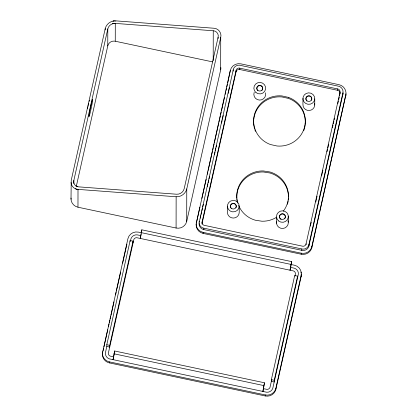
<?xml version="1.0" encoding="UTF-8"?>
<svg xmlns="http://www.w3.org/2000/svg" width="417" height="417" viewBox="0 0 417 417"><rect width="100%" height="100%" fill="white"/><g stroke="black" fill="none" stroke-linecap="round" stroke-linejoin="round"><path stroke-width="0.63" d="M71.005 199.19L71.229 180.306L105.22 28.637C106.283 23.972 111.005 20.522 115.77 20.86L213.905 28.241C218.419 28.34 221.943 33.016 220.729 37.379L186.764 188.937C185.69 193.634 180.936 197.105 176.141 196.761L78.005 189.386C74.382 189.235 71.119 186.196 71.036 182.51M73.84 183.569L73.845 180.42L107.8 28.914C108.524 25.583 111.897 23.117 115.29 23.399L213.254 30.764C216.491 30.795 219.019 34.147 218.107 37.264L184.184 188.656C183.449 192.023 180.045 194.51 176.62 194.228L78.657 186.863C75.451 186.826 72.949 183.506 73.845 180.42M77.791 186.743L76.353 186.227M78.005 189.745L76.89 189.229M220.864 67.575A8.924 8.684 0.1 0 1 220.671 69.837L186.707 221.391A8.924 8.684 0.1 0 1 176.089 228.026L77.974 207.213L78.005 189.386M141.634 232.811L138.454 232.133A8.866 8.627 0.1 0 0 127.904 238.722L102.618 352.573A8.924 8.684 0.1 0 0 109.436 362.91L265.238 395.962A8.924 8.684 0.1 0 0 275.861 389.327L301.142 276.502A8.866 8.627 0.1 0 0 301.335 274.261M105.214 29.92L105.22 28.637M140.774 236.158L140.274 238.404L141.816 229.824L291.577 261.595L290.665 267.37L294.485 268.235A5.906 5.744 0.1 0 1 298.369 274.12L272.754 388.415A5.963 5.802 0.1 0 1 266.645 392.23L109.322 358.855A5.963 5.802 0.1 0 1 105.397 352.912L106.788 346.454L106.788 344.739L130.146 240.526L133.033 241.135L133.028 242.85M76.233 186.639L107.768 45.912L107.8 28.914M109.436 362.91L109.442 361.883A8.924 8.684 0.1 0 1 102.618 351.547M133.033 241.135L109.718 345.359L109.713 347.074L106.788 346.454M112.413 23.805L112.783 23.67M113.023 21.085L113.46 20.98M114.399 23.388L112.783 23.717M114.623 20.85L113.46 21.038M212.566 61.878L115.259 41.236L115.29 23.399M115.77 21.225L115.77 20.86M130.14 241.667L130.146 240.526M176.089 228.026L176.141 196.761M186.707 221.391L186.764 188.937M196.157 224.257A8.866 8.627 0.1 0 0 203.1 233.405L301.215 254.219A8.924 8.684 0.1 0 0 311.833 247.583L345.797 95.003A8.924 8.684 0.1 0 0 338.979 84.667L240.864 63.853A8.866 8.627 0.1 0 0 230.314 70.442L196.329 223.142L199.884 207.275M199.237 222.178L233.426 68.967A5.906 5.744 0.1 0 1 239.473 65.188L339.099 86.324A5.963 5.802 0.1 0 1 343.024 92.266L308.731 245.305A5.963 5.802 0.1 0 1 302.617 249.121L202.996 227.984A5.906 5.744 0.1 0 1 199.112 222.099L199.237 221.265M202.052 224.085A2.945 2.862 0.1 0 1 202.057 223.71L202.146 221.781L236.21 69.941A2.945 2.862 0.1 0 1 239.228 68.06L338.098 89.035A3.002 2.919 0.1 0 1 340.074 92.027L305.942 244.326A3.002 2.919 0.1 0 1 302.867 246.249L203.996 225.274A2.945 2.862 0.1 0 1 202.063 222.339L202.146 221.781M203.1 233.405L203.105 232.378A8.866 8.627 0.1 0 1 196.329 222.11M343.035 92.876A5.963 5.802 0.1 0 1 343.019 93.637L308.726 246.671A5.963 5.802 0.1 0 1 302.617 250.487L203.824 229.59L203.83 228.219M213.202 60.71L213.254 30.764M218.107 38.552L218.107 37.264M220.671 69.837L220.729 37.379M227.416 206.087L227.406 212.248A5.911 5.749 0.1 0 0 233.254 218.055A5.911 5.749 0.1 0 0 239.222 212.362L239.233 206.196A5.911 5.749 0.1 0 0 230.419 201.135A5.911 5.749 0.1 0 0 230.32 211.091A5.911 5.749 0.1 0 0 239.233 206.196M230.314 70.442L227.755 82.894M233.181 71.145L233.186 69.78M202.146 223.152L236.048 71.854L236.053 70.483M340.074 93.012A3.002 2.919 0.1 0 0 338.093 90.406L239.796 69.514L239.801 68.143M265.238 395.962L265.243 394.935A8.924 8.684 0.1 0 0 275.861 388.3L301.147 275.475A8.866 8.627 0.1 0 0 294.371 265.212L290.555 264.404M271.368 379.652L271.368 381.367L274.256 381.977L274.256 380.268L297.592 276.143L294.704 275.533L271.368 379.652L274.256 380.268M275.861 389.327L275.861 388.3M276.518 223.215L276.528 217.048M288.298 222.225L288.309 216.063M297.587 277.858L297.592 276.143M301.142 276.502L301.147 275.475M301.215 254.219L301.215 253.192A8.924 8.684 0.1 0 0 311.838 246.556L345.797 95.003M301.752 250.362L301.752 248.991M302.951 98.287L302.94 104.453A5.911 5.749 0.1 0 0 309.305 110.489A5.911 5.749 0.1 0 0 314.627 103.562M306.104 244.69L306.104 243.778M308.971 245.853L308.971 244.482M311.833 247.583L311.838 246.556M314.746 105.058L314.757 98.897A5.911 5.749 0.1 0 0 306.172 93.465A5.911 5.749 0.1 0 0 305.635 103.411A5.911 5.749 0.1 0 0 314.757 98.897M337.53 90.244L337.535 88.878M339.553 95.863L339.985 92.59M342.889 94.482L342.894 93.111M339.98 93.961L340.069 93.398M141.102 234.312L140.899 235.595L137.057 234.839A5.906 5.744 0.1 0 0 131.011 238.613L130.521 240.552M141.306 233.03L141.816 229.824M291.577 261.595L290.034 270.174L290.665 267.37M264.461 382.775L262.887 391.49L264.461 382.775L114.623 350.989L113.049 359.704L113.679 356.895L110.323 356.144A3.002 2.919 0.1 0 1 108.352 353.152L133.8 239.593A2.945 2.862 0.1 0 1 136.812 237.711L293.479 270.946A2.945 2.862 0.1 0 1 295.413 273.875L294.949 276.122M113.773 356.306L114.623 350.989M88.003 106.424L88.222 105.423M103.046 350.676L103.614 348.138M103.896 346.871L107.732 329.758M108.441 326.589L109.009 324.051M109.296 322.784L109.864 320.251M110.145 318.984L110.713 316.446M111 315.179L113.982 301.866M115.545 294.897L116.114 292.359M116.395 291.092L120.659 272.077M122.645 263.205L126.909 244.185M201.875 198.388L206.139 179.352M207.275 174.275L207.843 171.736M208.13 170.47L212.394 151.428M212.68 150.162L213.249 147.623M213.535 146.351L214.103 143.813M214.385 142.546L218.654 123.505M218.935 122.238L219.509 119.7M219.79 118.433L220.358 115.895M220.645 114.623L221.213 112.084M221.5 110.818L224.482 97.489M225.196 94.315L225.764 91.776M226.05 90.51L226.619 87.971M226.9 86.7L227.468 84.161M200.233 218.195L200.801 215.662M201.083 214.395L201.651 211.857M201.937 210.59L202.506 208.057M202.787 206.785L203.355 204.252M207.332 186.503L207.901 183.97M208.187 182.703L208.755 180.165M209.037 178.898L209.605 176.365M214.432 154.811L215 152.278M215.287 151.011L215.855 148.473M216.136 147.206L216.564 145.304M221.536 123.119L222.105 120.586M222.386 119.319L223.241 115.514M228.214 93.33L229.491 87.627M271.649 380.096L269.966 387.44A3.002 2.919 0.1 0 1 266.89 389.358L263.518 388.68M310.373 226.092L311.228 222.282M315.784 201.953L317.061 196.235M321.616 175.906L322.899 170.188M327.027 151.767L327.595 149.229M327.882 147.957L328.737 144.146M332.438 127.628L333.006 125.084M333.292 123.818L333.861 121.274M334.147 120.002L334.575 118.1M337.848 103.489L338.416 100.945M338.703 99.679L339.271 97.135M107.768 45.912L108.019 45.072A6.198 6.031 0.1 0 1 114.367 41.106L115.259 41.236M236.048 71.854L236.21 71.312A2.945 2.862 0.1 0 1 239.222 69.43L239.796 69.514M203.105 232.378L301.215 253.192M141.186 232.629L290.951 264.404M106.788 344.739L109.718 345.359M113.992 353.798L263.831 385.584M109.442 361.883L265.243 394.935M203.824 229.59L202.99 229.355A5.906 5.744 0.1 0 1 199.107 223.47M76.89 189.438L75.451 188.765M76.061 186.045L76.353 186.274M300.928 272.046A8.866 8.627 0.1 0 1 301.204 273.14M77.974 207.213A8.866 8.627 0.1 0 1 71.031 198.065M87.549 108.556A8.866 0.433 -78 0 1 87.784 107.424M88.399 104.641A8.866 0.433 -78 0 1 88.644 103.593M89.212 101.305A8.866 0.433 -78 0 1 89.473 100.341M230.836 208.036A2.955 2.877 0.1 0 1 233.186 203.611A2.955 2.877 0.1 0 1 235.949 207.802M279.468 217.033A2.955 2.877 0.1 0 1 283.419 214.192A2.955 2.877 0.1 0 1 284.603 218.836M281.063 219.451A2.955 2.877 0.1 0 1 280.427 219.024M279.932 218.451A2.955 2.877 0.1 0 1 279.604 217.773M287.965 220.76A5.911 5.749 0.1 0 1 282.919 228.448A5.911 5.749 0.1 0 1 276.591 221.714M283.299 211.195A25.859 25.156 0.1 0 0 269.95 171.966L263.278 170.944A25.859 25.156 0.1 0 0 237.799 203.126M276.56 217.278A25.859 25.156 0.1 0 1 261.965 221.234L255.298 220.212A25.859 25.156 0.1 0 1 238.602 205.399M345.99 93.768A8.924 8.684 0.1 0 1 345.797 96.03M288.449 198.351A25.859 25.156 0.1 0 1 288.293 200.139M288.111 201.333A25.859 25.156 0.1 0 1 287.417 204.247M237.226 201.838A25.859 25.156 0.1 0 1 236.877 199.462M236.788 198.263A25.859 25.156 0.1 0 1 263.278 171.971L269.945 172.992A25.859 25.156 0.1 0 1 288.481 197.163M305.135 124.944A25.859 25.156 0.1 0 1 303.691 130.756M255.465 131.36A25.859 25.156 0.1 0 1 254.834 129.666M254.485 128.509A25.859 25.156 0.1 0 1 254.073 126.758M253.963 126.174A25.859 25.156 0.1 0 1 253.666 120.205M253.713 119.616A25.859 25.156 0.1 0 1 281.892 96.942L288.47 98.407A25.859 25.156 0.1 0 1 305.202 124.355M306.036 99.809A2.955 2.877 0.1 0 1 309.101 96.072A2.955 2.877 0.1 0 1 311.478 100.252M306.865 101.06A2.955 2.877 0.1 0 1 306.365 100.487M265.452 92.835A5.911 5.749 0.1 0 1 259.51 100.085A5.911 5.749 0.1 0 1 254.188 92.386M256.945 89.394A2.955 2.877 0.1 0 1 260.39 85.709A2.955 2.877 0.1 0 1 261.944 90.453M257.769 90.645A2.955 2.877 0.1 0 1 257.273 90.072M90.875 105.736L90.385 107.977A8.866 0.433 -78 0 0 88.941 116.614A8.866 0.433 -78 0 0 90.76 110.312L91.25 108.066A8.866 0.433 -78 0 0 92.694 99.428A8.866 0.433 -78 0 0 90.875 105.736M288.47 97.38L281.892 95.915A25.859 25.156 0.1 0 0 254.255 115.337A25.859 25.156 0.1 0 0 270.445 144.532L277.024 145.997A25.859 25.156 0.1 0 0 304.665 126.575A25.859 25.156 0.1 0 0 288.47 97.38M280.433 218.685A2.955 2.877 0.1 0 0 285.306 217.168A2.955 2.877 0.1 0 0 281.522 213.817A2.955 2.877 0.1 0 0 280.433 218.685M231.336 208.265A2.955 2.877 0.1 0 0 236.21 206.754A2.955 2.877 0.1 0 0 232.425 203.402A2.955 2.877 0.1 0 0 231.336 208.265M278.613 220.958A5.911 5.749 0.1 0 0 288.241 217.565A5.911 5.749 0.1 0 0 280.406 211.153A5.911 5.749 0.1 0 0 278.613 220.958M306.865 100.716A2.955 2.877 0.1 0 0 311.739 99.204A2.955 2.877 0.1 0 0 307.954 95.853A2.955 2.877 0.1 0 0 306.865 100.716M255.975 92.59A5.911 5.749 0.1 0 0 265.582 89.16A5.911 5.749 0.1 0 0 257.722 82.78A5.911 5.749 0.1 0 0 255.975 92.59M257.769 90.301A2.955 2.877 0.1 0 0 262.647 88.79A2.955 2.877 0.1 0 0 258.858 85.438A2.955 2.877 0.1 0 0 257.769 90.301"/></g></svg>
